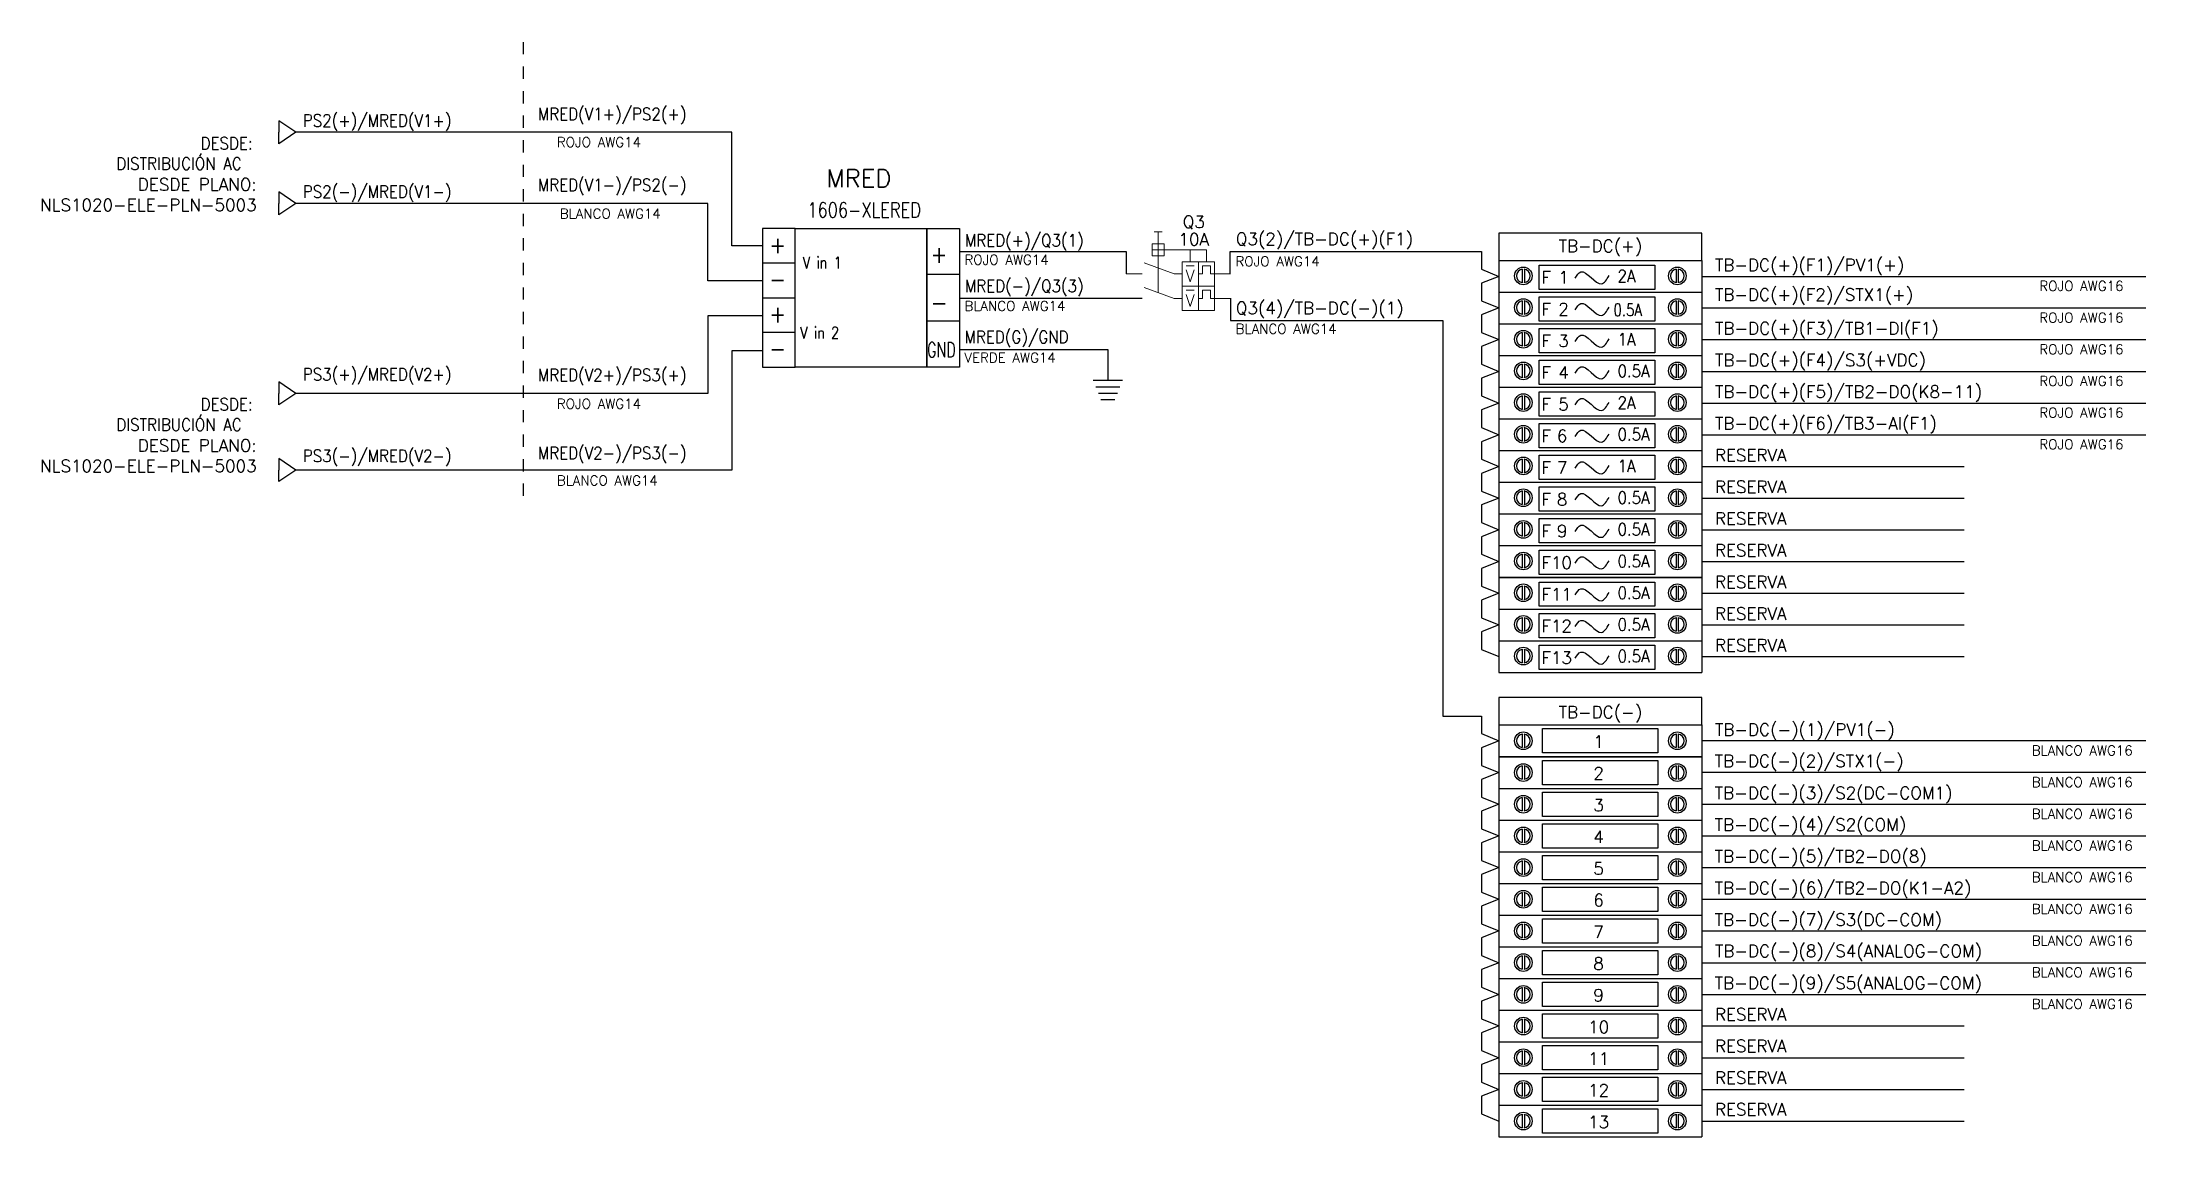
# Model space of a CAD drawing. Extents: x 1389 to 3104, y 3960 to 4852.
import ezdxf
from ezdxf.enums import TextEntityAlignment as Align

# ---------------------------------------------------------------- set-up
doc = ezdxf.new("R2010")
doc.units = 0
doc.header["$LTSCALE"] = 0.1
doc.header["$MEASUREMENT"] = 0
doc.linetypes.add('Dashed', pattern=[2, 1, -1])
for name, color, linetype, lineweight in [('EL-cables', 7, 'Continuous', 30), ('EL-componentes', 7, 'Continuous', 25), ('EL-titulos 3', 7, 'Continuous', 20), ('FO-Texto', 7, 'Continuous', 20)]:
    doc.layers.add(name, color=color, linetype=linetype, lineweight=lineweight)
doc.styles.add('ROMANS', font='romans.shx')

# ---------------------------------------------------------------- blocks, each defined once
blk = doc.blocks.new('A$C5F34184E')
for p, q in [((-14.03, 0), (14.03, 0)), ((-14.03, 0), (-14.03, -4.38)), ((14.03, 0), (14.03, -4.38)), ((-10.78, -1.25), (-10.78, -3.12)), ((-10.5, -1.25), (-10.5, -3.12)), ((10.5, -1.25), (10.5, -3.12)), ((10.78, -1.25), (10.78, -3.12)), ((-14.03, -4.38), (14.03, -4.38))]:
    blk.add_line(p, q)
blk.add_lwpolyline([(-7.97, -0.51), (7.97, -0.51), (7.97, -3.87), (-7.97, -3.87)], close=True)
for centre in [(-10.64, -2.19), (10.64, -2.19)]:
    blk.add_circle(centre, 1.22)
for centre, start, end in [((-10.64, -2.19), 98.4296, 261.5704), ((-10.64, -2.19), 278.4296, 81.5704), ((10.64, -2.19), 98.4296, 261.5704), ((10.64, -2.19), 278.4296, 81.5704)]:
    blk.add_arc(centre, 0.941, start, end)
blk = doc.blocks.new('A$C77737B80')
for p, q in [((-14.03, 0), (14.03, 0)), ((-14.03, 0), (-14.03, -4.38)), ((14.03, 0), (14.03, -4.38)), ((-10.78, -1.19), (-10.78, -3.07)), ((-10.5, -1.19), (-10.5, -3.07)), ((10.5, -1.19), (10.5, -3.07)), ((10.78, -1.19), (10.78, -3.07)), ((-14.03, -4.38), (14.03, -4.38))]:
    blk.add_line(p, q)
blk.add_lwpolyline([(-8.44, -0.64), (7.51, -0.64), (7.51, -4), (-8.44, -4)], close=True)
for centre in [(-10.64, -2.13), (10.64, -2.13)]:
    blk.add_circle(centre, 1.22)
for centre, start, end in [((-10.64, -2.13), 98.4296, 261.5704), ((-10.64, -2.13), 278.4296, 81.5704), ((10.64, -2.13), 98.4296, 261.5704), ((10.64, -2.13), 278.4296, 81.5704)]:
    blk.add_arc(centre, 0.941, start, end)
blk.add_spline([(-3.47, -2.43), (-2.71, -1.57), (0.16, -3.23), (1.2, -2.09)], degree=3)
blk = doc.blocks.new('A$C2D3060C2')
at = {"linetype": 'Continuous', "lineweight": 20}
for p, q in [((-5.15, 1.96), (-5.15, 3.89)), ((-5.15, 3.89), (-2.57, 3.89)), ((-2.57, 3.89), (-5.15, 3.89)), ((-2.57, 3.89), (0, 3.89)), ((0, 3.89), (-2.57, 3.89)), ((-2.57, 3.89), (-2.57, -3.89)), ((0, 3.89), (0, -3.89)), ((-11.58, 1.96), (-14.16, 1.96)), ((-6.43, 1.96), (-11.27, 0.2)), ((-6.43, 1.96), (-5.15, 1.96)), ((-5.15, -3.89), (-5.15, 1.96)), ((-5.15, 0), (0, 0)), ((0, 0), (-5.15, 0)), ((-4.5, 1.32), (-3.86, 3.25)), ((-4.5, 0.67), (-3.22, 0.67)), ((-3.86, 3.25), (-3.22, 1.32)), ((-2.57, 1.96), (-1.93, 1.96)), ((-1.93, 1.96), (-1.93, 0.67)), ((-1.93, 0.67), (-0.64, 0.67)), ((-0.64, 0.67), (-0.64, 1.96)), ((-0.64, 1.96), (0, 1.96)), ((-0.03, 1.96), (2.54, 1.96)), ((-11.58, -1.96), (-14.16, -1.96)), ((-6.43, -1.96), (-11.27, -3.72)), ((-6.43, -1.96), (-5.15, -1.96)), ((-4.5, -2.6), (-3.86, -0.67)), ((-4.5, -3.25), (-3.22, -3.25)), ((-3.86, -0.67), (-3.22, -2.6)), ((-2.57, -1.96), (-1.93, -1.96)), ((-1.93, -1.96), (-1.93, -3.25)), ((-1.93, -3.25), (-0.64, -3.25)), ((-0.64, -3.25), (-0.64, -1.96)), ((-0.64, -1.96), (0, -1.96)), ((0, -1.96), (2.57, -1.96)), ((-9.97, -4.86), (-9.97, -5.82)), ((-8.04, -4.86), (-9.97, -4.86)), ((-9.97, -5.82), (-9.97, -6.79)), ((-9.01, -5.82), (-9.97, -5.82)), ((-9.01, -5.82), (-8.04, -5.82)), ((-8.04, -6.79), (-8.04, -4.86)), ((-2.57, -3.89), (-5.15, -3.89)), ((0, -3.89), (-2.57, -3.89)), ((-9.97, -6.79), (-8.04, -6.79)), ((-9.01, -8.72), (-9.65, -8.72)), ((-9.01, -8.72), (-8.37, -8.72))]:
    blk.add_line(p, q, dxfattribs=at)
at = {"linetype": 'Continuous', "lineweight": 20, "ltscale": 0.2}
for p, q in [((-9.01, 1.02), (-9.01, -8.72)), ((-1.29, -5.82), (-8.04, -5.82)), ((-3.86, -3.89), (-3.86, -5.82)), ((-1.29, -3.89), (-1.29, -5.82))]:
    blk.add_line(p, q, dxfattribs=at)
blk = doc.blocks.new('A$C63B30F38')
at = {"linetype": 'Continuous', "ltscale": 1000}
for points in [[(0, 23.7), (69.94, 23.7), (69.94, 9)], [(76.83, 9), (63.05, 9)], [(75.62, 6), (64.26, 6)], [(74.41, 3), (65.47, 3)], [(73.2, 0), (66.69, 0)]]:
    blk.add_lwpolyline(points, dxfattribs=at)

msp = doc.modelspace()

# ---------------------------------------------------------------- linework, layer by layer
at = {"color": 7, "lineweight": 25, "ltscale": 0.1}
for p, q in [((2273.1, 4681.4), (2273.1, 4663.2)), ((2358, 4663.2), (2358, 4681.4)), ((2358.2, 4643.3), (2358.2, 4625.1))]:
    msp.add_line(p, q, dxfattribs=at)
at = {"ltscale": 1000}
for points in [[(2003.3, 4700.2), (1976.7, 4700.2), (1976.7, 4587.2), (2003.3, 4587.2)], [(2003.3, 4700.2), (2110.6, 4700.2), (2110.6, 4587.2), (2003.3, 4587.2)], [(2110.6, 4700.2), (2137.2, 4700.2), (2137.2, 4587.2), (2110.6, 4587.2)]]:
    msp.add_lwpolyline(points, close=True, dxfattribs=at)
for points in [[(2003.3, 4672), (1976.7, 4672)], [(2137.2, 4662.6), (2110.6, 4662.6)], [(1976.7, 4643.7), (2003.3, 4643.7)], [(2003.3, 4615.5), (1976.7, 4615.5)], [(2110.6, 4624.9), (2137.2, 4624.9)]]:
    msp.add_lwpolyline(points, dxfattribs=at)
at = {"layer": 'EL-cables', "color": 0, "ltscale": 0.1}
for points in [[(1596.3, 4778.6), (1582.4, 4787.9), (1582.4, 4778.6)], [(1596.3, 4778.6), (1582.4, 4769.2), (1582.4, 4778.6)], [(1976.7, 4686.1), (1951.6, 4686.1), (1951.6, 4778.6), (1596.3, 4778.6)], [(1596.3, 4720.7), (1582.4, 4730.1), (1582.4, 4720.7)], [(1596.3, 4720.7), (1582.4, 4711.4), (1582.4, 4720.7)], [(1976.7, 4657.5), (1932.1, 4657.5), (1932.1, 4720.7), (1596.3, 4720.7)], [(1976.7, 4629), (1932.1, 4629), (1932.1, 4565.8), (1596.3, 4565.8)], [(1976.7, 4600.4), (1951.6, 4600.4), (1951.6, 4503.3), (1596.3, 4503.3)], [(1596.3, 4565.8), (1582.4, 4575.1), (1582.4, 4565.8)], [(1596.3, 4565.8), (1582.4, 4556.4), (1582.4, 4565.8)], [(1596.3, 4503.3), (1582.4, 4512.6), (1582.4, 4503.3)], [(1596.3, 4503.3), (1582.4, 4493.9), (1582.4, 4503.3)]]:
    msp.add_lwpolyline(points, dxfattribs=at)
at = {"layer": 'EL-cables', "color": 7, "lineweight": 25}
for points in [[(2358, 4681.4), (2562.9, 4681.4), (2562.9, 4667), (2577, 4661.2), (2562.9, 4655.6), (2562.9, 4641.2), (2577, 4635.4), (2562.9, 4629.7), (2562.9, 4615.4), (2577, 4609.6), (2562.9, 4603.9), (2562.9, 4589.6), (2577, 4583.7), (2562.9, 4578.1), (2562.9, 4563.7), (2577, 4557.9), (2562.9, 4552.3), (2562.9, 4537.9), (2577, 4532.1), (2562.9, 4526.4), (2562.9, 4512.1), (2577, 4506.3), (2562.9, 4500.6), (2562.9, 4486.2), (2577, 4480.4), (2562.9, 4474.8), (2562.9, 4460.4), (2577, 4454.6), (2562.9, 4448.9), (2562.9, 4434.6), (2577, 4428.8)], [(2742.4, 4661.2), (3104.5, 4661.2)], [(2742.4, 4635.4), (3104.5, 4635.4)], [(2358.2, 4625.1), (2531.3, 4625.1), (2531.3, 4302.7), (2562.9, 4302.7), (2562.9, 4288.4), (2577, 4282.5), (2562.9, 4276.9), (2562.9, 4262.5), (2577, 4256.7), (2562.9, 4251.1), (2562.9, 4236.7), (2577, 4230.9), (2562.9, 4225.2), (2562.9, 4210.9), (2577, 4205.1), (2562.9, 4199.4), (2562.9, 4185), (2577, 4179.2), (2562.9, 4173.6), (2562.9, 4159.2), (2577, 4153.4), (2562.9, 4147.7), (2562.9, 4133.4), (2577, 4127.6), (2562.9, 4121.9), (2562.9, 4107.5), (2577, 4101.7), (2562.9, 4096.1), (2562.9, 4081.7), (2577, 4075.9), (2562.9, 4070.3), (2562.9, 4055.9), (2577, 4050.1)], [(2742.4, 4609.6), (3104.5, 4609.6)], [(2742.4, 4583.7), (3104.5, 4583.7)], [(2742.4, 4557.9), (3104.5, 4557.9)], [(2742.4, 4532.1), (3104.5, 4532.1)], [(2742.4, 4506.3), (2956.2, 4506.3)], [(2742.4, 4480.4), (2956.2, 4480.4)], [(2742.4, 4454.6), (2956.2, 4454.6)], [(2577, 4428.8), (2562.9, 4423.1), (2562.9, 4408.7), (2577, 4402.9)], [(2742.4, 4428.8), (2956.2, 4428.8)], [(2577, 4402.9), (2562.9, 4397.3), (2562.9, 4382.9), (2577, 4377.1)], [(2742.4, 4402.9), (2956.2, 4402.9)], [(2577, 4377.1), (2562.9, 4371.4), (2562.9, 4357.1), (2577, 4351.3)], [(2742.4, 4377.1), (2956.2, 4377.1)], [(2742.4, 4351.3), (2956.2, 4351.3)], [(3104.5, 4282.5), (2742.4, 4282.5)], [(3104.5, 4256.7), (2742.4, 4256.7)], [(2742.4, 4230.9), (3104.5, 4230.9)], [(2742.4, 4205.1), (3104.5, 4205.1)], [(2742.4, 4179.2), (3104.5, 4179.2)], [(2742.4, 4153.4), (3104.5, 4153.4)], [(2742.4, 4127.6), (3104.5, 4127.6)], [(2742.4, 4101.7), (3104.5, 4101.7)], [(2742.4, 4075.9), (3104.5, 4075.9)], [(2577, 4050.1), (2562.9, 4044.4), (2562.9, 4030.1), (2577, 4024.2)], [(2742.4, 4050.1), (2956.2, 4050.1)], [(2577, 4024.2), (2562.9, 4018.6), (2562.9, 4004.2), (2577, 3998.4)], [(2742.4, 4024.2), (2956.2, 4024.2)], [(2577, 3998.4), (2562.9, 3992.8), (2562.9, 3978.4), (2577, 3972.6)], [(2742.4, 3998.4), (2956.2, 3998.4)], [(2742.4, 3972.6), (2956.2, 3972.6)]]:
    msp.add_lwpolyline(points, dxfattribs=at)
at = {"layer": 'EL-componentes', "color": 7, "linetype": 'Dashed', "lineweight": 25, "ltscale": 100}
msp.add_lwpolyline([(1781.5, 4852.2), (1781.5, 4477)], dxfattribs=at)
at = {"layer": 'EL-componentes', "color": 7, "linetype": 'Continuous', "lineweight": 25}
for points in [[(2577, 4674.1), (2742.4, 4674.1), (2742.4, 4696.4), (2577, 4696.4)], [(2577, 4295.5), (2742.4, 4295.5), (2742.4, 4317.8), (2577, 4317.8)]]:
    msp.add_lwpolyline(points, close=True, dxfattribs=at)
at = {"layer": 'FO-Texto', "color": 7, "lineweight": 25}
for points in [[(2137.2, 4681.4), (2273.1, 4681.4)], [(2137.2, 4643.3), (2286.2, 4643.3)]]:
    msp.add_lwpolyline(points, dxfattribs=at)

# ---------------------------------------------------------------- block references
at = {"ltscale": 1000, "xscale": 1.731198327343219, "yscale": 1.731198327343219, "zscale": 1.731198327343219}
msp.add_blockref('A$C63B30F38', (2137.2, 4560.6), dxfattribs=at)
at = {"layer": 'EL-componentes', "color": 7, "linetype": 'Continuous', "lineweight": 25, "xscale": -5.083165997489474, "yscale": 5.083165997489474, "zscale": 5.083165997489474, "rotation": 180}
msp.add_blockref('A$C2D3060C2', (2345.1, 4653.2), dxfattribs=at)
at = {"layer": 'EL-componentes', "color": 7, "linetype": 'Continuous', "lineweight": 25, "xscale": 5.899068000000001, "yscale": 5.899068000000001, "zscale": 5.899068000000001}
for p in [(2659.7, 4674.1), (2659.7, 4648.3), (2659.7, 4622.5), (2659.7, 4596.7), (2659.7, 4570.8), (2659.7, 4545), (2659.7, 4519.2), (2659.7, 4493.3), (2659.7, 4467.5), (2659.7, 4441.7), (2659.7, 4415.8), (2659.7, 4390), (2659.7, 4364.2)]:
    msp.add_blockref('A$C77737B80', p, dxfattribs=at)
at = {"layer": 'EL-componentes', "color": 7, "lineweight": 25, "ltscale": 0.1, "xscale": 5.899068000000001, "yscale": 5.899068000000001, "zscale": 5.899068000000001}
for p in [(2659.7, 4295.5), (2659.7, 4269.6), (2659.7, 4243.8), (2659.7, 4218), (2659.7, 4192.1), (2659.7, 4166.3), (2659.7, 4140.5), (2659.7, 4114.7), (2659.7, 4088.8), (2659.7, 4063), (2659.7, 4037.2), (2659.7, 4011.3), (2659.7, 3985.5)]:
    msp.add_blockref('A$C5F34184E', p, dxfattribs=at)

# ---------------------------------------------------------------- texts
at = {"layer": 'EL-titulos 3', "style": 'ROMANS'}
msp.add_text('MRED', height=14.51, dxfattribs=at).set_placement((2055.3, 4741.1), align=Align.MIDDLE)
at = {"layer": 'FO-Texto', "color": 7, "lineweight": 25, "style": 'ROMANS', "width": 0.9}
for s, p in [('PS2(+)/MRED(V1+)', (1602, 4783.2)), ('MRED(V1+)/PS2(+)', (1793.6, 4788.5, 0)), ('DESDE:', (1518.7, 4764.7)), ('DISTRIBUCIÓN AC', (1450, 4748.1)), ('PS2(-)/MRED(V1-)', (1602, 4725.2)), ('MRED(V1-)/PS2(-)', (1793.6, 4730.7, 0)), ('MRED(+)/Q3(1)', (2141.7, 4685.5, 0)), ('MRED(-)/Q3(3)', (2141.7, 4648.4, 0)), ('MRED(G)/GND', (2141.4, 4606.8, 0)), ('PS3(+)/MRED(V2+)', (1602, 4576.3)), ('MRED(V2+)/PS3(+)', (1793.6, 4575.7, 0)), ('DISTRIBUCIÓN AC', (1450, 4535.3)), ('DESDE:', (1518.7, 4551.9)), ('PS3(-)/MRED(V2-)', (1602, 4509.9)), ('MRED(V2-)/PS3(-)', (1793.6, 4512.1, 0))]:
    msp.add_text(s, height=10, dxfattribs=at).set_placement(p)
at = {"layer": 'FO-Texto', "color": 7, "linetype": 'Continuous', "lineweight": 25, "style": 'ROMANS'}
for s, p in [('ROJO AWG14', (1809.1, 4770.6)), ('BLANCO AWG14', (1811.5, 4712.3)), ('ROJO AWG14', (1809.1, 4557.3)), ('BLANCO AWG14', (1809.1, 4494.8))]:
    msp.add_text(s, height=8, dxfattribs=at).set_placement(p, align=Align.MIDDLE_LEFT)
at = {"layer": 'FO-Texto', "style": 'ROMANS', "width": 0.8}
msp.add_text('1606-XLERED', height=12.118, dxfattribs=at).set_placement((2059.6, 4715.3), align=Align.MIDDLE)
at = {"layer": 'FO-Texto', "color": 7, "linetype": 'Continuous', "lineweight": 25, "style": 'ROMANS'}
for s, p in [('Q3', (2328.3, 4705.6)), ('10A', (2328.2, 4691.3))]:
    msp.add_text(s, height=10, dxfattribs=at).set_placement(p, align=Align.MIDDLE_CENTER)
at = {"layer": 'FO-Texto', "style": 'ROMANS'}
for s, height, width, p in [('+', 13.8, 0.9, (1982.2, 4680)), ('+', 13.8, 0.9, (2113.7, 4672.3)), ('V in 1', 9.52, 0.8, (2009.6, 4667.7)), ('-', 13.8, 0.9, (1982.2, 4651.8)), ('+', 13.8, 0.9, (1982.2, 4623.6)), ('-', 13.8, 0.9, (2113.8, 4633)), ('V in 2', 9.52, 0.8, (2007.5, 4610.5)), ('-', 13.8, 0.9, (1982.2, 4595.3)), ('GND', 12.12, 0.7, (2110.9, 4595.3))]:
    msp.add_text(s, height=height, dxfattribs=dict(at, width=width)).set_placement(p)
at = {"layer": 'FO-Texto', "color": 7, "lineweight": 25, "style": 'ROMANS'}
for s, p in [('Q3(2)/TB-DC(+)(F1)', (2362.6, 4686.7)), ('Q3(4)/TB-DC(-)(1)', (2362.6, 4630.3)), ('TB-DC(-)(8)/S4(ANALOG-COM)', (2753.1, 4106.2)), ('RESERVA', (2753.1, 4054.6)), ('RESERVA', (2753.1, 4028.8)), ('RESERVA', (2753.1, 4002.9)), ('RESERVA', (2753.1, 3977.1))]:
    msp.add_text(s, height=10, dxfattribs=at).set_placement(p)
at = {"layer": 'FO-Texto', "color": 7, "linetype": 'Continuous', "lineweight": 25, "style": 'ROMANS'}
for s, p in [('TB-DC(+)', (2659.7, 4680.9)), ('TB-DC(-)', (2659.7, 4300.9)), ('1', (2658.3, 4276.8)), ('2', (2658.3, 4251)), ('3', (2658.3, 4225.1)), ('4', (2658.3, 4199.3)), ('5', (2658.3, 4173.5)), ('6', (2658.3, 4147.7)), ('7', (2658.3, 4121.8)), ('8', (2658.3, 4096)), ('9', (2658.3, 4070.2)), ('10', (2658.3, 4044.3)), ('11', (2658.3, 4018.5)), ('12', (2658.3, 3992.7)), ('13', (2658.3, 3966.8))]:
    msp.add_text(s, height=10, dxfattribs=at).set_placement(p, align=Align.CENTER)
for s, height, p in [('ROJO AWG14', 8, (2141.4, 4670.7)), ('ROJO AWG14', 8, (2362.3, 4669.5)), ('F', 10, (2611.7, 4655.3)), ('1', 10, (2625.4, 4655.3)), ('TB-DC(+)(F1)/PV1(+)', 10, (2753.1, 4665.4)), ('TB-DC(+)(F2)/STX1(+)', 10, (2753.1, 4641.3)), ('ROJO AWG16', 8, (3017.6, 4649.4)), ('BLANCO AWG14', 8, (2141.4, 4633)), ('F', 10, (2611.7, 4629.4)), ('2', 10, (2625.4, 4629.4)), ('ROJO AWG16', 8, (3017.6, 4623.5)), ('BLANCO AWG14', 8, (2362.4, 4614.4)), ('F', 10, (2611.7, 4603.6)), ('3', 10, (2625.4, 4603.6)), ('TB-DC(+)(F3)/TB1-DI(F1)', 10, (2753.2, 4613.8)), ('VERDE AWG14', 8, (2141.4, 4590.9)), ('TB-DC(+)(F4)/S3(+VDC)', 10, (2753.2, 4587.9)), ('ROJO AWG16', 8, (3017.6, 4597.7)), ('F', 10, (2611.7, 4577.8)), ('4', 10, (2625.4, 4577.8)), ('ROJO AWG16', 8, (3017.6, 4571.9)), ('F', 10, (2611.7, 4551.9)), ('5', 10, (2625.4, 4551.9)), ('TB-DC(+)(F5)/TB2-DO(K8-11)', 10, (2753.2, 4562.1)), ('TB-DC(+)(F6)/TB3-AI(F1)', 10, (2753.1, 4536.3)), ('ROJO AWG16', 8, (3017.6, 4546.1)), ('F', 10, (2611.7, 4526.1)), ('6', 10, (2624.3, 4526.1)), ('ROJO AWG16', 8, (3017.6, 4520.2)), ('RESERVA', 10, (2753.1, 4510.4)), ('F', 10, (2611.7, 4500.3)), ('7', 10, (2624.3, 4500.3)), ('RESERVA', 10, (2753.1, 4484.6)), ('F', 10, (2611.7, 4474.4)), ('8', 10, (2624.3, 4474.4)), ('RESERVA', 10, (2753.1, 4458.8)), ('F', 10, (2611.7, 4448.6)), ('9', 10, (2624.3, 4448.6)), ('RESERVA', 10, (2753.1, 4432.9)), ('F', 10, (2611.7, 4422.8)), ('10', 10, (2619.4, 4422.8)), ('RESERVA', 10, (2753.1, 4407.1)), ('F', 10, (2611.7, 4397)), ('11', 10, (2619.4, 4397)), ('RESERVA', 10, (2753.1, 4381.3)), ('F', 10, (2611.7, 4371.1)), ('12', 10, (2619.4, 4371.1)), ('RESERVA', 10, (2753.1, 4355.5)), ('F', 10, (2611.7, 4345.3)), ('13', 10, (2619.4, 4345.3)), ('TB-DC(-)(1)/PV1(-)', 10, (2753.1, 4286.7)), ('TB-DC(-)(2)/STX1(-)', 10, (2753, 4261.2)), ('BLANCO AWG16', 8, (3011.4, 4270.7)), ('TB-DC(-)(3)/S2(DC-COM1)', 10, (2753, 4235.1)), ('BLANCO AWG16', 8, (3011.4, 4244.9)), ('TB-DC(-)(4)/S2(COM)', 10, (2753, 4209.2)), ('BLANCO AWG16', 8, (3011.4, 4219)), ('TB-DC(-)(5)/TB2-DO(8)', 10, (2753, 4183.4)), ('BLANCO AWG16', 8, (3011.4, 4193.2)), ('TB-DC(-)(6)/TB2-DO(K1-A2)', 10, (2753, 4157.6)), ('BLANCO AWG16', 8, (3011.4, 4167.4)), ('TB-DC(-)(7)/S3(DC-COM)', 10, (2753, 4131.8)), ('BLANCO AWG16', 8, (3011.4, 4141.5)), ('BLANCO AWG16', 8, (3011.4, 4115.7)), ('TB-DC(-)(9)/S5(ANALOG-COM)', 10, (2753, 4080.1)), ('BLANCO AWG16', 8, (3011.4, 4089.9)), ('BLANCO AWG16', 8, (3011.4, 4064.1))]:
    msp.add_text(s, height=height, dxfattribs=at).set_placement(p)
for s, width, p in [('2A', 0.9, (2673.7, 4656.5)), ('0.5A', 0.8, (2670.4, 4628.9)), ('1A', 0.9, (2673.7, 4604.8)), ('0.5A', 0.9, (2673.7, 4579)), ('2A', 0.9, (2673.7, 4553.2)), ('0.5A', 0.9, (2673.7, 4527.4)), ('1A', 0.9, (2673.7, 4501.5)), ('0.5A', 0.9, (2673.7, 4475.7)), ('0.5A', 0.9, (2673.7, 4449.9)), ('0.5A', 0.9, (2673.7, 4424)), ('0.5A', 0.9, (2673.7, 4398.2)), ('0.5A', 0.9, (2673.7, 4372.4)), ('0.5A', 0.9, (2673.7, 4346.6))]:
    msp.add_text(s, height=10, dxfattribs=dict(at, width=width)).set_placement(p)
at = {"layer": 'FO-Texto', "color": 7, "lineweight": 25, "char_height": 10, "width": 160.345, "attachment_point": 1, "style": 'ROMANS'}
for insert in [(1404, 4741.1), (1404, 4528.3)]:
    msp.add_mtext('\\pxqr;DESDE PLANO: NLS1020-ELE-PLN-5003 ', dxfattribs=dict(at, insert=insert))

doc.saveas('drawing.dxf')
